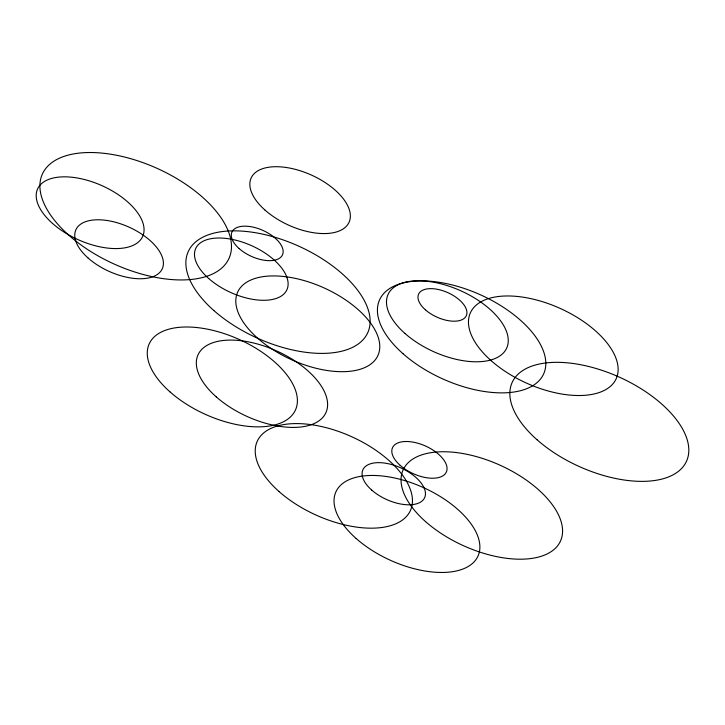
<?xml version="1.0" encoding="UTF-8"?>
<svg xmlns="http://www.w3.org/2000/svg" width="725" height="725" viewBox="0 0 725 725"><rect width="100%" height="100%" fill="white"/><g stroke="black" fill="none" stroke-linecap="round" stroke-linejoin="round"><path stroke-width="1.09" d="M216.231 396.856A70.189 35.942 24.3 0 0 325.625 413.268A70.189 35.942 24.3 0 0 244.026 341.122A70.189 35.942 24.3 0 0 216.231 396.856M425.403 309.811A26.182 13.403 24.3 0 0 466.202 315.928A26.182 13.403 24.3 0 0 435.77 289.021A26.182 13.403 24.3 0 0 425.403 309.811M257.638 338.176A76.968 39.413 24.3 0 0 377.598 356.183A76.968 39.413 24.3 0 0 288.115 277.059A76.968 39.413 24.3 0 0 257.638 338.176M400.2 465.387A29.526 15.116 24.3 0 0 446.219 472.292A29.526 15.116 24.3 0 0 411.891 441.933A29.526 15.116 24.3 0 0 400.2 465.387M265.105 210.177A53.723 27.505 24.3 0 0 348.843 222.738A53.723 27.505 24.3 0 0 286.384 167.511A53.723 27.505 24.3 0 0 265.105 210.177M404.958 333.446A65.096 33.332 24.3 0 0 506.412 348.671A65.096 33.332 24.3 0 0 430.732 281.753A65.096 33.332 24.3 0 0 404.958 333.446M402.982 353.682A90 46.083 24.3 0 0 543.261 374.725A90 46.083 24.3 0 0 438.616 282.206A90 46.083 24.3 0 0 402.982 353.682M536.989 439.712A95.673 48.992 24.3 0 0 686.104 462.088A95.673 48.992 24.3 0 0 574.88 363.742A95.673 48.992 24.3 0 0 536.989 439.712M356.165 538.521A77.965 39.92 24.3 0 0 477.675 556.755A77.965 39.92 24.3 0 0 387.032 476.606A77.965 39.92 24.3 0 0 356.165 538.521M52.572 223.472A57.647 29.517 24.3 0 0 142.426 236.957A57.647 29.517 24.3 0 0 75.4 177.688A57.647 29.517 24.3 0 0 52.572 223.472M68.975 235.362A102.397 52.436 24.3 0 0 228.574 259.305A102.397 52.436 24.3 0 0 109.52 154.035A102.397 52.436 24.3 0 0 68.975 235.362M425.548 521.601A86.357 44.216 24.3 0 0 560.135 541.793A86.357 44.216 24.3 0 0 459.741 453.025A86.357 44.216 24.3 0 0 425.548 521.601M371.689 490.046A33.876 17.346 24.3 0 0 424.497 497.975A33.876 17.346 24.3 0 0 385.102 463.148A33.876 17.346 24.3 0 0 371.689 490.046M170.04 391.917A80.258 41.098 24.3 0 0 295.129 410.685A80.258 41.098 24.3 0 0 201.813 328.18A80.258 41.098 24.3 0 0 170.04 391.917M279.08 491.577A84.046 43.038 24.3 0 0 410.078 511.234A84.046 43.038 24.3 0 0 312.357 424.832A84.046 43.038 24.3 0 0 279.08 491.577M239.159 248.593A27.731 14.201 24.3 0 0 282.378 255.082A27.731 14.201 24.3 0 0 250.143 226.572A27.731 14.201 24.3 0 0 239.159 248.593M88.205 258.118A47.397 24.269 24.3 0 0 162.074 269.202A47.397 24.269 24.3 0 0 106.965 220.482A47.397 24.269 24.3 0 0 88.205 258.118M208.691 278.5A50.052 25.629 24.3 0 0 286.701 290.208A50.052 25.629 24.3 0 0 228.511 238.752A50.052 25.629 24.3 0 0 208.691 278.5M491.169 360.688A80.013 40.972 24.3 0 0 615.869 379.402A80.013 40.972 24.3 0 0 522.843 297.15A80.013 40.972 24.3 0 0 491.169 360.688M213.839 310.517A98.482 50.424 24.3 0 0 367.339 333.545A98.482 50.424 24.3 0 0 252.835 232.308A98.482 50.424 24.3 0 0 213.839 310.517"/></g></svg>
